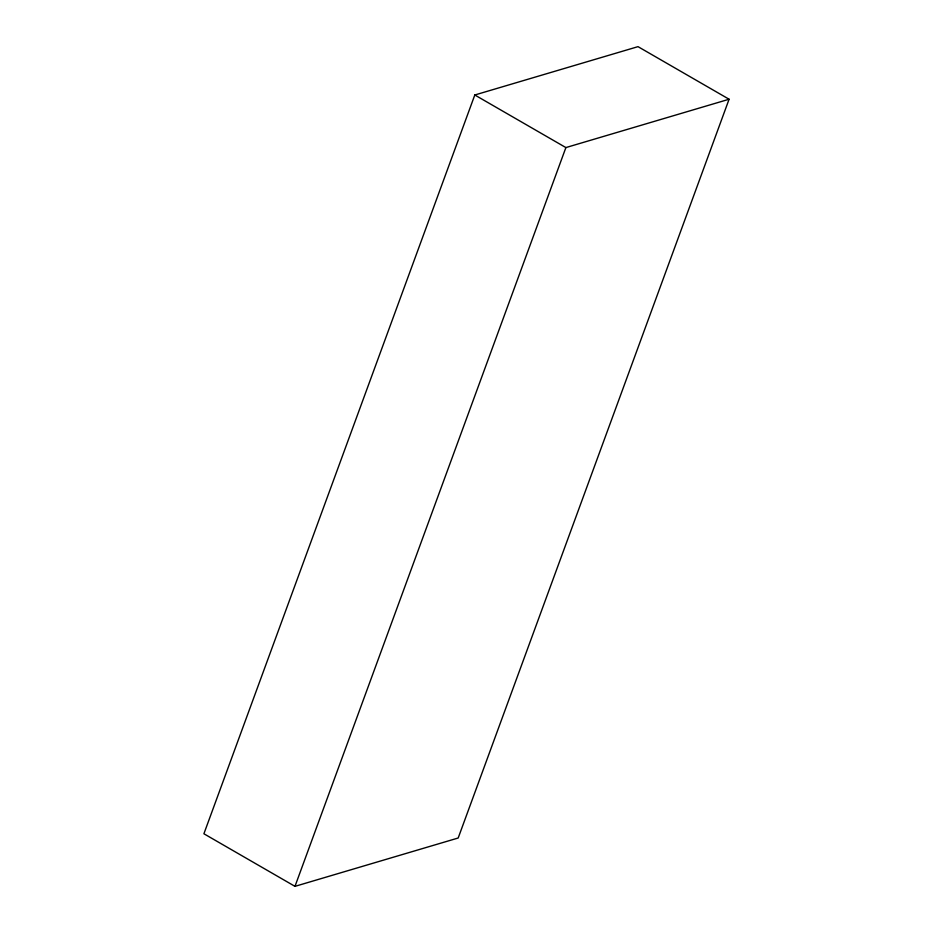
<?xml version="1.0" encoding="UTF-8"?>
<svg xmlns="http://www.w3.org/2000/svg" width="933" height="933" viewBox="0 0 933 933"><rect width="100%" height="100%" fill="white"/><g stroke="black" fill="none" stroke-linecap="round" stroke-linejoin="round"><path stroke-width="1.4" d="M474.804 94.991L203.907 833.764L294.98 886.35L458.185 838.009L729.093 99.236L638.009 46.65L474.804 94.991L565.888 147.577L729.093 99.236M294.98 886.35L565.888 147.577"/></g></svg>
